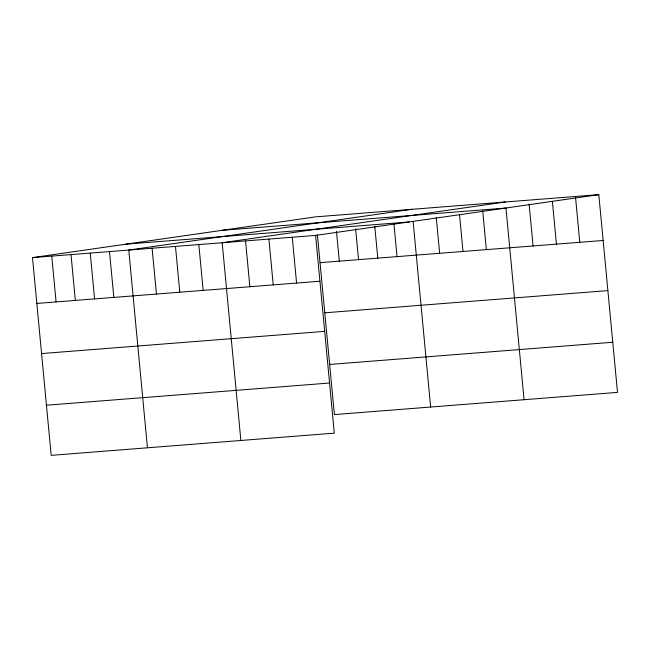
<?xml version="1.0" encoding="UTF-8"?>
<svg xmlns="http://www.w3.org/2000/svg" width="650" height="650" viewBox="0 0 650 650"><rect width="100%" height="100%" fill="white"/><g stroke="black" fill="none" stroke-linecap="round" stroke-linejoin="round"><path stroke-width="0.97" d="M598.812 194.651L315.608 235.414L334.295 433.152L51.188 455.349L32.5 257.619L315.705 216.848L598.812 194.651L617.5 392.381L334.392 414.586L317.395 234.78M411.962 209.3L128.757 250.063L147.444 447.801M505.383 201.971L222.178 242.743L240.874 440.481M222.243 230.303L505.351 208.106M125.954 244.164L409.061 221.959M32.5 257.619L315.608 235.414M320.036 262.665L603.143 240.467M36.831 303.436L319.938 281.231M324.773 312.804L607.88 290.599M41.567 353.567L324.675 331.362M329.656 364.455L612.763 342.249M46.451 405.218L329.558 383.021M575.543 197.478L579.784 242.296M552.378 201.297L556.424 244.132M529.116 204.124L533.073 245.96M505.952 207.951L524.079 399.709M482.69 210.779L486.363 249.624M459.517 214.606L463.003 251.461M436.256 217.433L439.644 253.289M413.091 221.252L430.649 407.038M393.933 223.762L397.036 256.628M374.774 226.265L377.788 258.139M355.615 228.768L358.54 259.651M336.464 231.278L339.284 261.162M292.248 237.25L296.579 283.067M268.897 239.078L273.227 284.895M245.537 240.906L249.868 286.731M198.827 244.571L203.157 290.387M175.468 246.407L179.798 292.224M152.108 248.235L156.447 294.052M109.509 251.574L113.839 297.391M90.252 253.086L94.583 298.902M71.004 254.597L75.335 300.414M51.748 256.108L56.079 301.925"/></g></svg>
